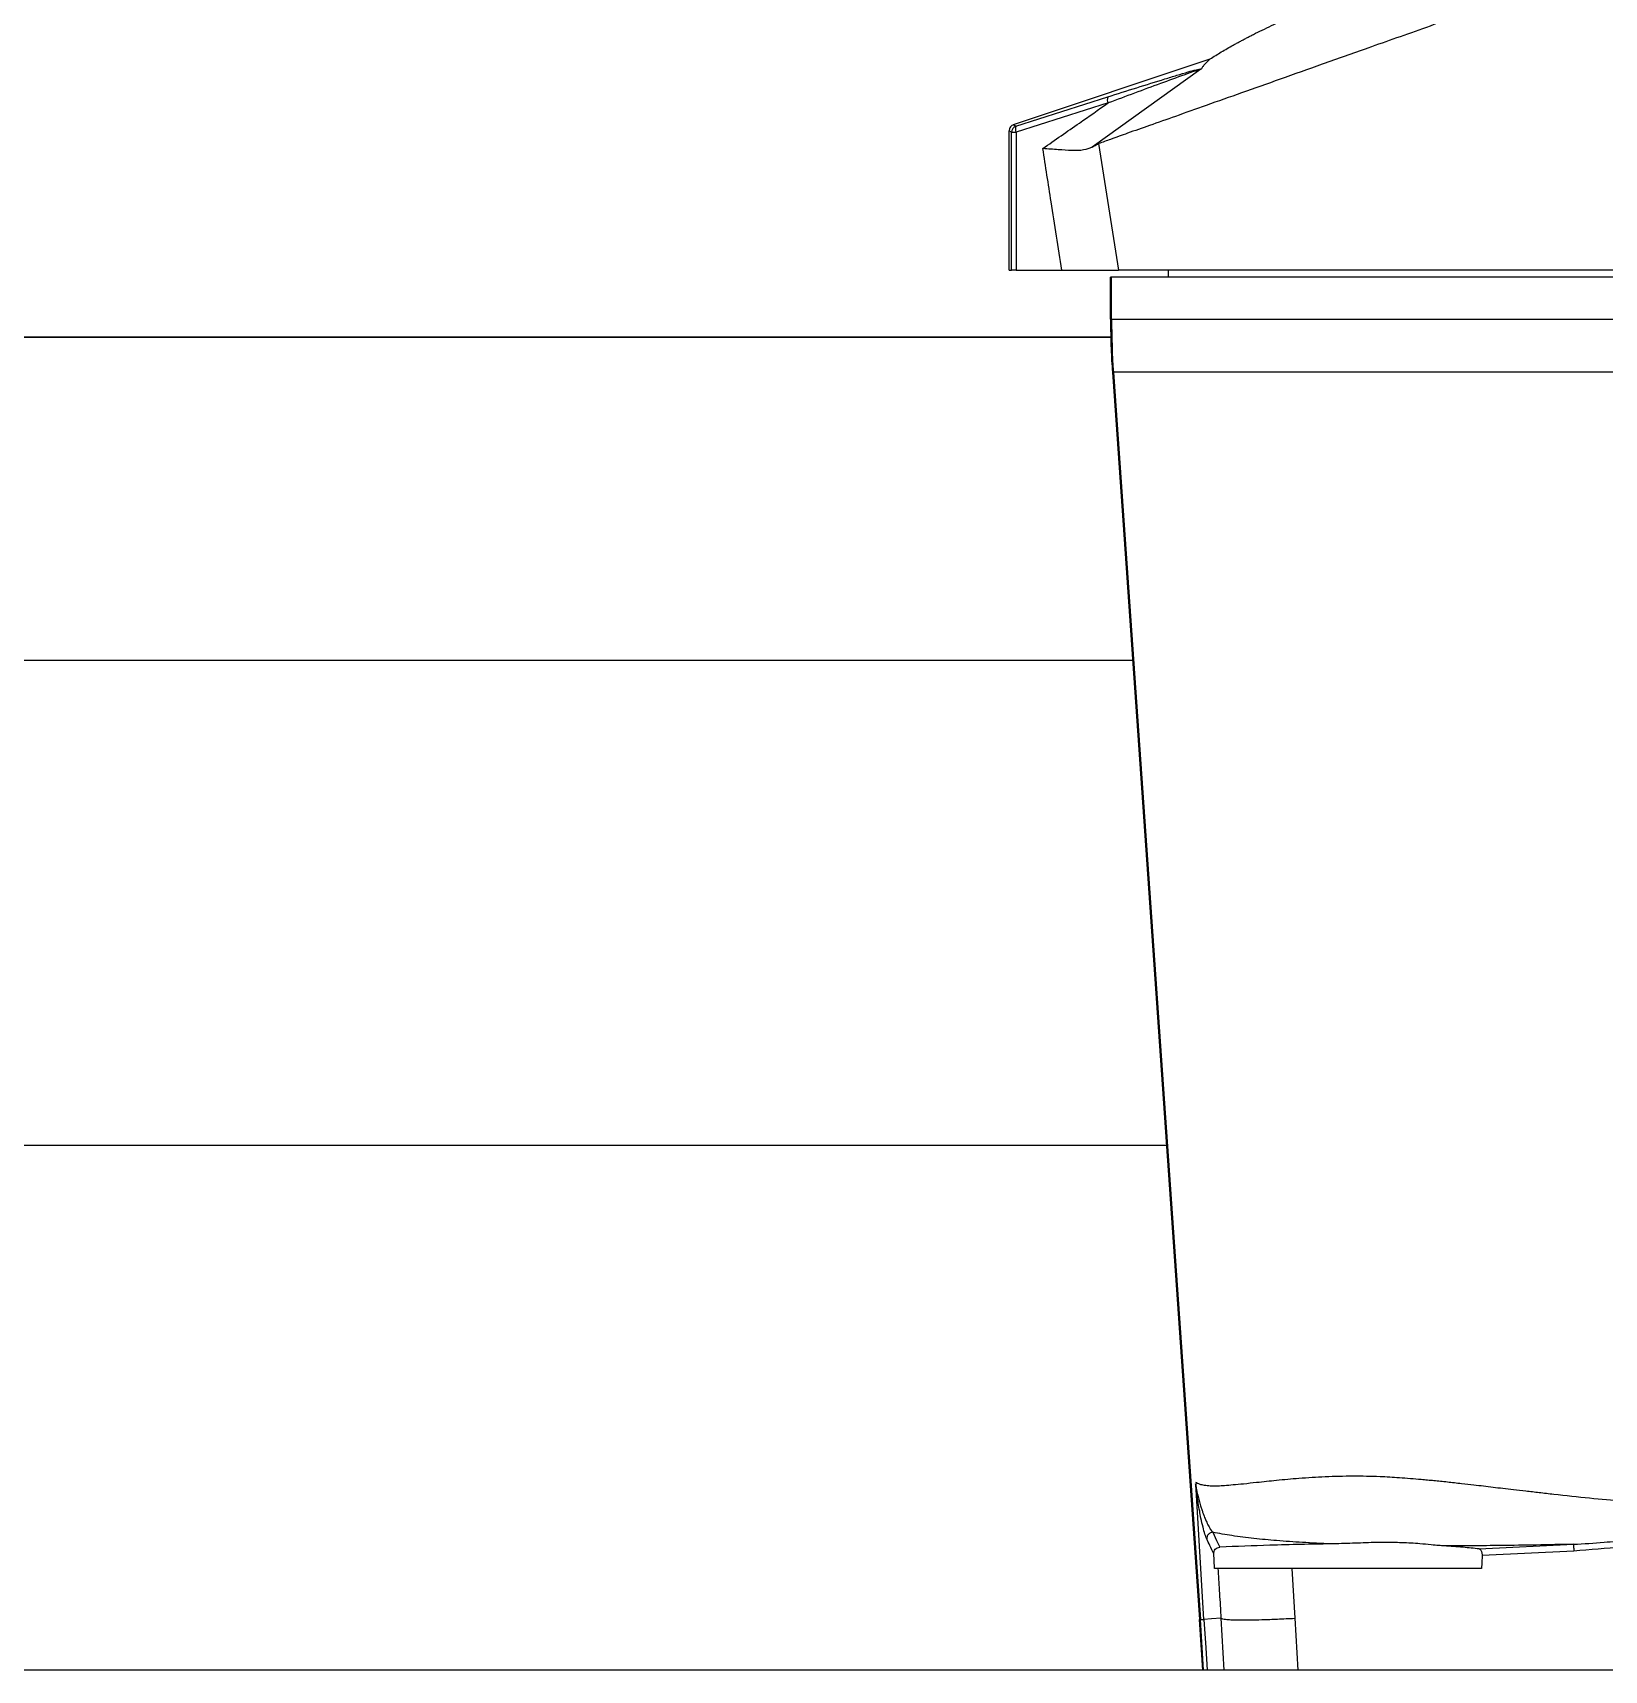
# Model space of a CAD drawing. Header units: millimetres. Extents: x -356 to 237, y 0 to 365.
# Drawn here: x 153.28 to 163.01, y 38.19 to 48.32 of the extents above; entities that cross this region are included whole.
import ezdxf

# ---------------------------------------------------------------- set-up
doc = ezdxf.new("R2010")
doc.units = ezdxf.units.MM

msp = doc.modelspace()

# ---------------------------------------------------------------- linework, layer by layer
at = {"color": 7, "linetype": 'Continuous', "lineweight": 25}
for p, q in [((159.351, 47.753), (160.567, 48.159)), ((160.51, 48.095), (159.836, 47.613)), ((159.365, 47.743), (159.933, 47.924)), ((159.936, 47.887), (159.367, 47.705)), ((159.351, 47.753), (159.365, 47.743)), ((159.351, 47.753), (159.351, 47.753)), ((159.338, 47.705), (159.324, 47.715)), ((159.324, 47.715), (159.324, 47.715)), ((159.324, 46.852), (159.324, 47.715)), ((159.338, 47.705), (159.367, 47.705)), ((159.338, 46.852), (159.338, 47.705)), ((159.367, 47.705), (159.367, 46.852)), ((159.877, 47.635), (159.999, 46.852)), ((159.324, 46.852), (159.338, 46.852)), ((159.367, 46.852), (159.338, 46.852)), ((159.367, 46.852), (159.649, 46.852)), ((159.649, 46.852), (159.999, 46.852)), ((164.491, 46.852), (159.999, 46.852)), ((160.308, 46.852), (160.308, 46.809)), ((159.951, 46.549), (159.951, 46.809)), ((159.956, 46.809), (159.951, 46.809)), ((159.956, 46.549), (159.956, 46.809)), ((164.378, 46.809), (159.956, 46.809)), ((159.951, 46.549), (159.956, 46.549)), ((159.956, 46.549), (164.378, 46.549)), ((159.953, 46.437), (110.269, 46.437)), ((110.269, 46.437), (159.953, 46.437)), ((159.968, 46.22), (159.962, 46.22)), ((159.962, 46.22), (160.502, 38.502)), ((164.476, 46.22), (159.968, 46.22)), ((159.968, 46.22), (160.507, 38.502)), ((160.087, 44.437), (110.135, 44.437)), ((109.925, 41.437), (160.297, 41.437)), ((160.529, 38.502), (160.478, 39.341)), ((162.232, 38.938), (162.817, 38.967)), ((162.818, 38.925), (162.25, 38.897)), ((160.617, 38.817), (160.595, 38.817)), ((161.072, 38.817), (160.617, 38.817)), ((162.247, 38.817), (161.072, 38.817)), ((160.502, 38.502), (160.507, 38.502)), ((160.522, 38.187), (160.502, 38.502)), ((160.507, 38.502), (160.529, 38.502)), ((160.527, 38.187), (160.507, 38.502)), ((160.655, 38.187), (160.636, 38.509)), ((161.091, 38.509), (161.11, 38.187)), ((171.111, 38.187), (99.111, 38.187))]:
    msp.add_line(p, q, dxfattribs=at)
at = {"color": 7, "linetype": 'Continuous', "lineweight": 25, "flags": 128}
for points in [[(160.583, 39.041), (160.607, 38.989), (160.627, 38.949)], [(160.595, 38.817), (160.592, 38.868), (160.589, 38.907)], [(161.072, 38.817), (161.083, 38.645), (161.091, 38.509)], [(162.25, 38.897), (162.248, 38.852), (162.247, 38.817)], [(160.636, 38.509), (160.576, 38.505), (160.529, 38.502)], [(160.529, 38.502), (160.54, 38.325), (160.548, 38.187)]]:
    msp.add_lwpolyline(points, dxfattribs=at)
at = {"color": 7, "linetype": 'Continuous', "lineweight": 25}
for centre, radius, start, end in [((159.979, 47.908), 0.0484, 160.7658, 206.2062), ((159.377, 47.705), 0.0394, 108.5949, 179.8821), ((159.41, 47.727), 0.0482, 160.7068, 206.2654), ((164.685, 46.549), 4.728, 179.9999, 183.9966), ((160.637, 38.509), 0.00105, 179.2318, 187.7046)]:
    msp.add_arc(centre, radius, start, end, dxfattribs=at)
for points, knots in [([(162.487, 48.587), (162.424, 48.554), (162.297, 48.486), (162.097, 48.425), (161.905, 48.354), (161.723, 48.29), (161.508, 48.214), (161.268, 48.129), (161.007, 48.036), (160.768, 47.951), (160.552, 47.875), (160.362, 47.807), (160.2, 47.75), (160.066, 47.703), (159.961, 47.665), (159.902, 47.644), (159.877, 47.635)], [0, 0, 0, 0, 0.07657, 0.154993, 0.225682, 0.296639, 0.364033, 0.471972, 0.571362, 0.662309, 0.74612, 0.818606, 0.879801, 0.931749, 0.971823, 1, 1, 1, 1]), ([(160.567, 48.159), (160.59, 48.174), (160.637, 48.203), (160.692, 48.235), (160.731, 48.256), (160.751, 48.267), (160.772, 48.278), (160.792, 48.289), (160.814, 48.3), (160.846, 48.317), (160.89, 48.338), (160.948, 48.366), (161.01, 48.395), (161.109, 48.44), (161.256, 48.503), (161.382, 48.556), (161.452, 48.584)], [0, 0, 0, 0, 0.083526, 0.170367, 0.193677, 0.217213, 0.240985, 0.264992, 0.289239, 0.313724, 0.37495, 0.440199, 0.509489, 0.582821, 0.771452, 1, 1, 1, 1]), ([(160.516, 48.101), (160.519, 48.106), (160.526, 48.118), (160.544, 48.137), (160.558, 48.151), (160.567, 48.159)], [0, 0, 0, 0, 0.223198, 0.555123, 1, 1, 1, 1]), ([(159.933, 47.924), (159.993, 47.943), (160.111, 47.981), (160.254, 48.025), (160.36, 48.058), (160.425, 48.077), (160.476, 48.092), (160.504, 48.098), (160.516, 48.101)], [0, 0, 0, 0, 0.310529, 0.610186, 0.736922, 0.856745, 0.939994, 1, 1, 1, 1]), ([(160.51, 48.095), (160.509, 48.095), (160.505, 48.095), (160.493, 48.09), (160.461, 48.08), (160.381, 48.051), (160.256, 48.006), (160.098, 47.947), (159.99, 47.907), (159.936, 47.887)], [0, 0, 0, 0, 0.0050013, 0.018557, 0.0612093, 0.1740055, 0.4363613, 0.7139051, 1, 1, 1, 1]), ([(160.516, 48.101), (160.515, 48.1), (160.514, 48.098), (160.511, 48.096), (160.51, 48.095)], [0, 0, 0, 0, 0.317368, 1, 1, 1, 1]), ([(159.532, 47.605), (159.607, 47.658), (159.742, 47.751), (159.876, 47.845), (159.936, 47.887)], [0, 0, 0, 0, 0.5599866, 1, 1, 1, 1]), ([(159.351, 47.753), (159.347, 47.751), (159.339, 47.748), (159.331, 47.739), (159.326, 47.729), (159.324, 47.721), (159.324, 47.717), (159.324, 47.716), (159.324, 47.715)], [0, 0, 0, 0, 0.243468, 0.498941, 0.748718, 0.918259, 0.970145, 1, 1, 1, 1]), ([(159.836, 47.613), (159.845, 47.618), (159.858, 47.626), (159.872, 47.633), (159.877, 47.635)], [0, 0, 0, 0, 0.623247, 1, 1, 1, 1]), ([(159.836, 47.613), (159.819, 47.606), (159.779, 47.591), (159.707, 47.592), (159.624, 47.597), (159.564, 47.602), (159.532, 47.605)], [0, 0, 0, 0, 0.180003, 0.412921, 0.690554, 1, 1, 1, 1]), ([(159.649, 46.852), (159.627, 46.993), (159.587, 47.244), (159.549, 47.495), (159.532, 47.605)], [0, 0, 0, 0, 0.559994, 1, 1, 1, 1]), ([(159.951, 46.549), (159.951, 46.488), (159.952, 46.378), (159.959, 46.268), (159.962, 46.22)], [0, 0, 0, 0, 0.559999, 1, 1, 1, 1]), ([(160.477, 39.351), (160.485, 39.347), (160.501, 39.338), (160.533, 39.332), (160.571, 39.328), (160.613, 39.328), (160.66, 39.331), (160.713, 39.336), (160.779, 39.342), (160.869, 39.352), (160.983, 39.364), (161.124, 39.377), (161.283, 39.387), (161.45, 39.391), (161.603, 39.388), (161.744, 39.38), (161.842, 39.372), (161.913, 39.365), (161.953, 39.362), (161.994, 39.358), (162.036, 39.353), (162.079, 39.348), (162.134, 39.342), (162.214, 39.333), (162.299, 39.323), (162.381, 39.313), (162.448, 39.305), (162.523, 39.297), (162.606, 39.287), (162.738, 39.272), (162.911, 39.253), (163.118, 39.235), (163.327, 39.22), (163.539, 39.21), (163.757, 39.206), (163.899, 39.21), (163.969, 39.212)], [0, 0, 0, 0, 0.007307, 0.016172, 0.027057, 0.04032, 0.052197, 0.067221, 0.085959, 0.109021, 0.144339, 0.18423, 0.230451, 0.279738, 0.327273, 0.361471, 0.40038, 0.411392, 0.42275, 0.434468, 0.446545, 0.458991, 0.471804, 0.493674, 0.527747, 0.544957, 0.564295, 0.585819, 0.609591, 0.635671, 0.699352, 0.758797, 0.813493, 0.878133, 0.940377, 1, 1, 1, 1]), ([(160.546, 38.999), (160.542, 39.009), (160.533, 39.033), (160.522, 39.076), (160.511, 39.124), (160.502, 39.174), (160.495, 39.213), (160.489, 39.248), (160.486, 39.27), (160.483, 39.29), (160.481, 39.305), (160.48, 39.319), (160.478, 39.331), (160.478, 39.337), (160.477, 39.341)], [0, 0, 0, 0, 0.089534, 0.219069, 0.384202, 0.510921, 0.656653, 0.727649, 0.810739, 0.849465, 0.896967, 0.944803, 0.967413, 1, 1, 1, 1]), ([(160.478, 39.343), (160.478, 39.34), (160.478, 39.335), (160.479, 39.326), (160.483, 39.304), (160.489, 39.274), (160.498, 39.237), (160.506, 39.211), (160.511, 39.193), (160.515, 39.182), (160.519, 39.171), (160.522, 39.161), (160.526, 39.151), (160.531, 39.139), (160.537, 39.123), (160.545, 39.105), (160.553, 39.088), (160.561, 39.074), (160.568, 39.061), (160.575, 39.05), (160.581, 39.044), (160.583, 39.041)], [0, 0, 0, 0, 0.0194805, 0.050523, 0.0836912, 0.2283056, 0.3366251, 0.4393422, 0.476018, 0.514086, 0.5473375, 0.5788125, 0.6119866, 0.646694, 0.6976672, 0.7729713, 0.8294716, 0.8770066, 0.9225992, 0.9646283, 1, 1, 1, 1]), ([(162.817, 38.967), (162.88, 38.97), (162.992, 38.977), (163.192, 38.998), (163.403, 39.028), (163.637, 39.073), (163.802, 39.114), (163.906, 39.155), (163.944, 39.175), (163.963, 39.194), (163.969, 39.204), (163.969, 39.209), (163.969, 39.212)], [0, 0, 0, 0, 0.157713, 0.281767, 0.503146, 0.69176, 0.880046, 0.926658, 0.972133, 0.986445, 0.993328, 1, 1, 1, 1]), ([(163.972, 39.2), (163.968, 39.193), (163.959, 39.177), (163.933, 39.158), (163.893, 39.134), (163.816, 39.102), (163.655, 39.049), (163.416, 38.995), (163.119, 38.947), (162.918, 38.932), (162.818, 38.925)], [0, 0, 0, 0, 0.021792, 0.043781, 0.078301, 0.140002, 0.250134, 0.499981, 0.749872, 1, 1, 1, 1]), ([(160.583, 39.041), (160.578, 39.04), (160.571, 39.039), (160.562, 39.033), (160.556, 39.028), (160.551, 39.021), (160.547, 39.012), (160.546, 39.004), (160.546, 38.999)], [0, 0, 0, 0, 0.239601, 0.368663, 0.500579, 0.632291, 0.761121, 1, 1, 1, 1]), ([(161.314, 38.969), (161.255, 38.972), (161.143, 38.977), (160.985, 38.988), (160.839, 39.002), (160.707, 39.018), (160.623, 39.033), (160.583, 39.041)], [0, 0, 0, 0, 0.2387975, 0.4571154, 0.64824, 0.8361997, 1, 1, 1, 1]), ([(160.589, 38.907), (160.581, 38.924), (160.567, 38.955), (160.552, 38.986), (160.546, 38.999)], [0, 0, 0, 0, 0.559969, 1, 1, 1, 1]), ([(160.589, 38.907), (160.59, 38.913), (160.59, 38.923), (160.598, 38.937), (160.611, 38.946), (160.621, 38.948), (160.627, 38.949)], [0, 0, 0, 0, 0.250363, 0.500249, 0.749763, 1, 1, 1, 1]), ([(161.314, 38.969), (161.252, 38.968), (161.126, 38.966), (160.897, 38.96), (160.73, 38.953), (160.627, 38.949)], [0, 0, 0, 0, 0.26853, 0.548238, 1, 1, 1, 1]), ([(162.016, 38.957), (162.005, 38.957), (161.978, 38.959), (161.928, 38.964), (161.87, 38.969), (161.81, 38.974), (161.754, 38.976), (161.678, 38.979), (161.575, 38.978), (161.448, 38.972), (161.358, 38.97), (161.314, 38.969)], [0, 0, 0, 0, 0.046361, 0.116783, 0.214116, 0.293384, 0.373667, 0.454704, 0.619183, 0.809271, 1, 1, 1, 1]), ([(162.817, 38.967), (162.74, 38.965), (162.59, 38.962), (162.381, 38.959), (162.191, 38.957), (162.074, 38.957), (162.016, 38.957)], [0, 0, 0, 0, 0.288911, 0.562763, 0.781954, 1, 1, 1, 1]), ([(162.232, 38.938), (162.199, 38.941), (162.127, 38.949), (162.055, 38.954), (162.016, 38.957)], [0, 0, 0, 0, 0.463722, 1, 1, 1, 1]), ([(162.232, 38.938), (162.235, 38.937), (162.24, 38.935), (162.245, 38.927), (162.247, 38.919), (162.249, 38.912), (162.25, 38.905), (162.25, 38.9), (162.25, 38.897)], [0, 0, 0, 0, 0.1610329, 0.3786547, 0.5181598, 0.6669348, 0.831263, 1, 1, 1, 1]), ([(162.817, 38.967), (162.817, 38.965), (162.817, 38.961), (162.817, 38.952), (162.817, 38.939), (162.818, 38.93), (162.818, 38.925)], [0, 0, 0, 0, 0.101132, 0.325475, 0.64048, 1, 1, 1, 1]), ([(160.636, 38.509), (160.636, 38.509), (160.636, 38.509), (160.636, 38.51), (160.636, 38.511), (160.636, 38.512), (160.636, 38.515), (160.636, 38.519), (160.635, 38.528), (160.634, 38.543), (160.633, 38.569), (160.63, 38.617), (160.624, 38.701), (160.62, 38.772), (160.617, 38.817)], [0, 0, 0, 0, 0.0017, 0.003039, 0.005416, 0.009675, 0.017276, 0.030844, 0.055074, 0.09835, 0.175621, 0.313603, 0.560003, 1, 1, 1, 1]), ([(160.636, 38.509), (160.639, 38.507), (160.647, 38.503), (160.667, 38.502), (160.7, 38.499), (160.749, 38.498), (160.813, 38.498), (160.893, 38.5), (160.988, 38.504), (161.055, 38.507), (161.091, 38.509)], [0, 0, 0, 0, 0.018111, 0.060218, 0.131852, 0.237034, 0.378094, 0.555003, 0.764597, 1, 1, 1, 1]), ([(160.636, 38.509), (160.636, 38.509), (160.636, 38.509), (160.636, 38.509), (160.636, 38.509)], [0, 0, 0, 0, 0.559716, 1, 1, 1, 1])]:
    msp.add_open_spline(points, degree=3, knots=knots, dxfattribs=at)

doc.saveas('drawing.dxf')
